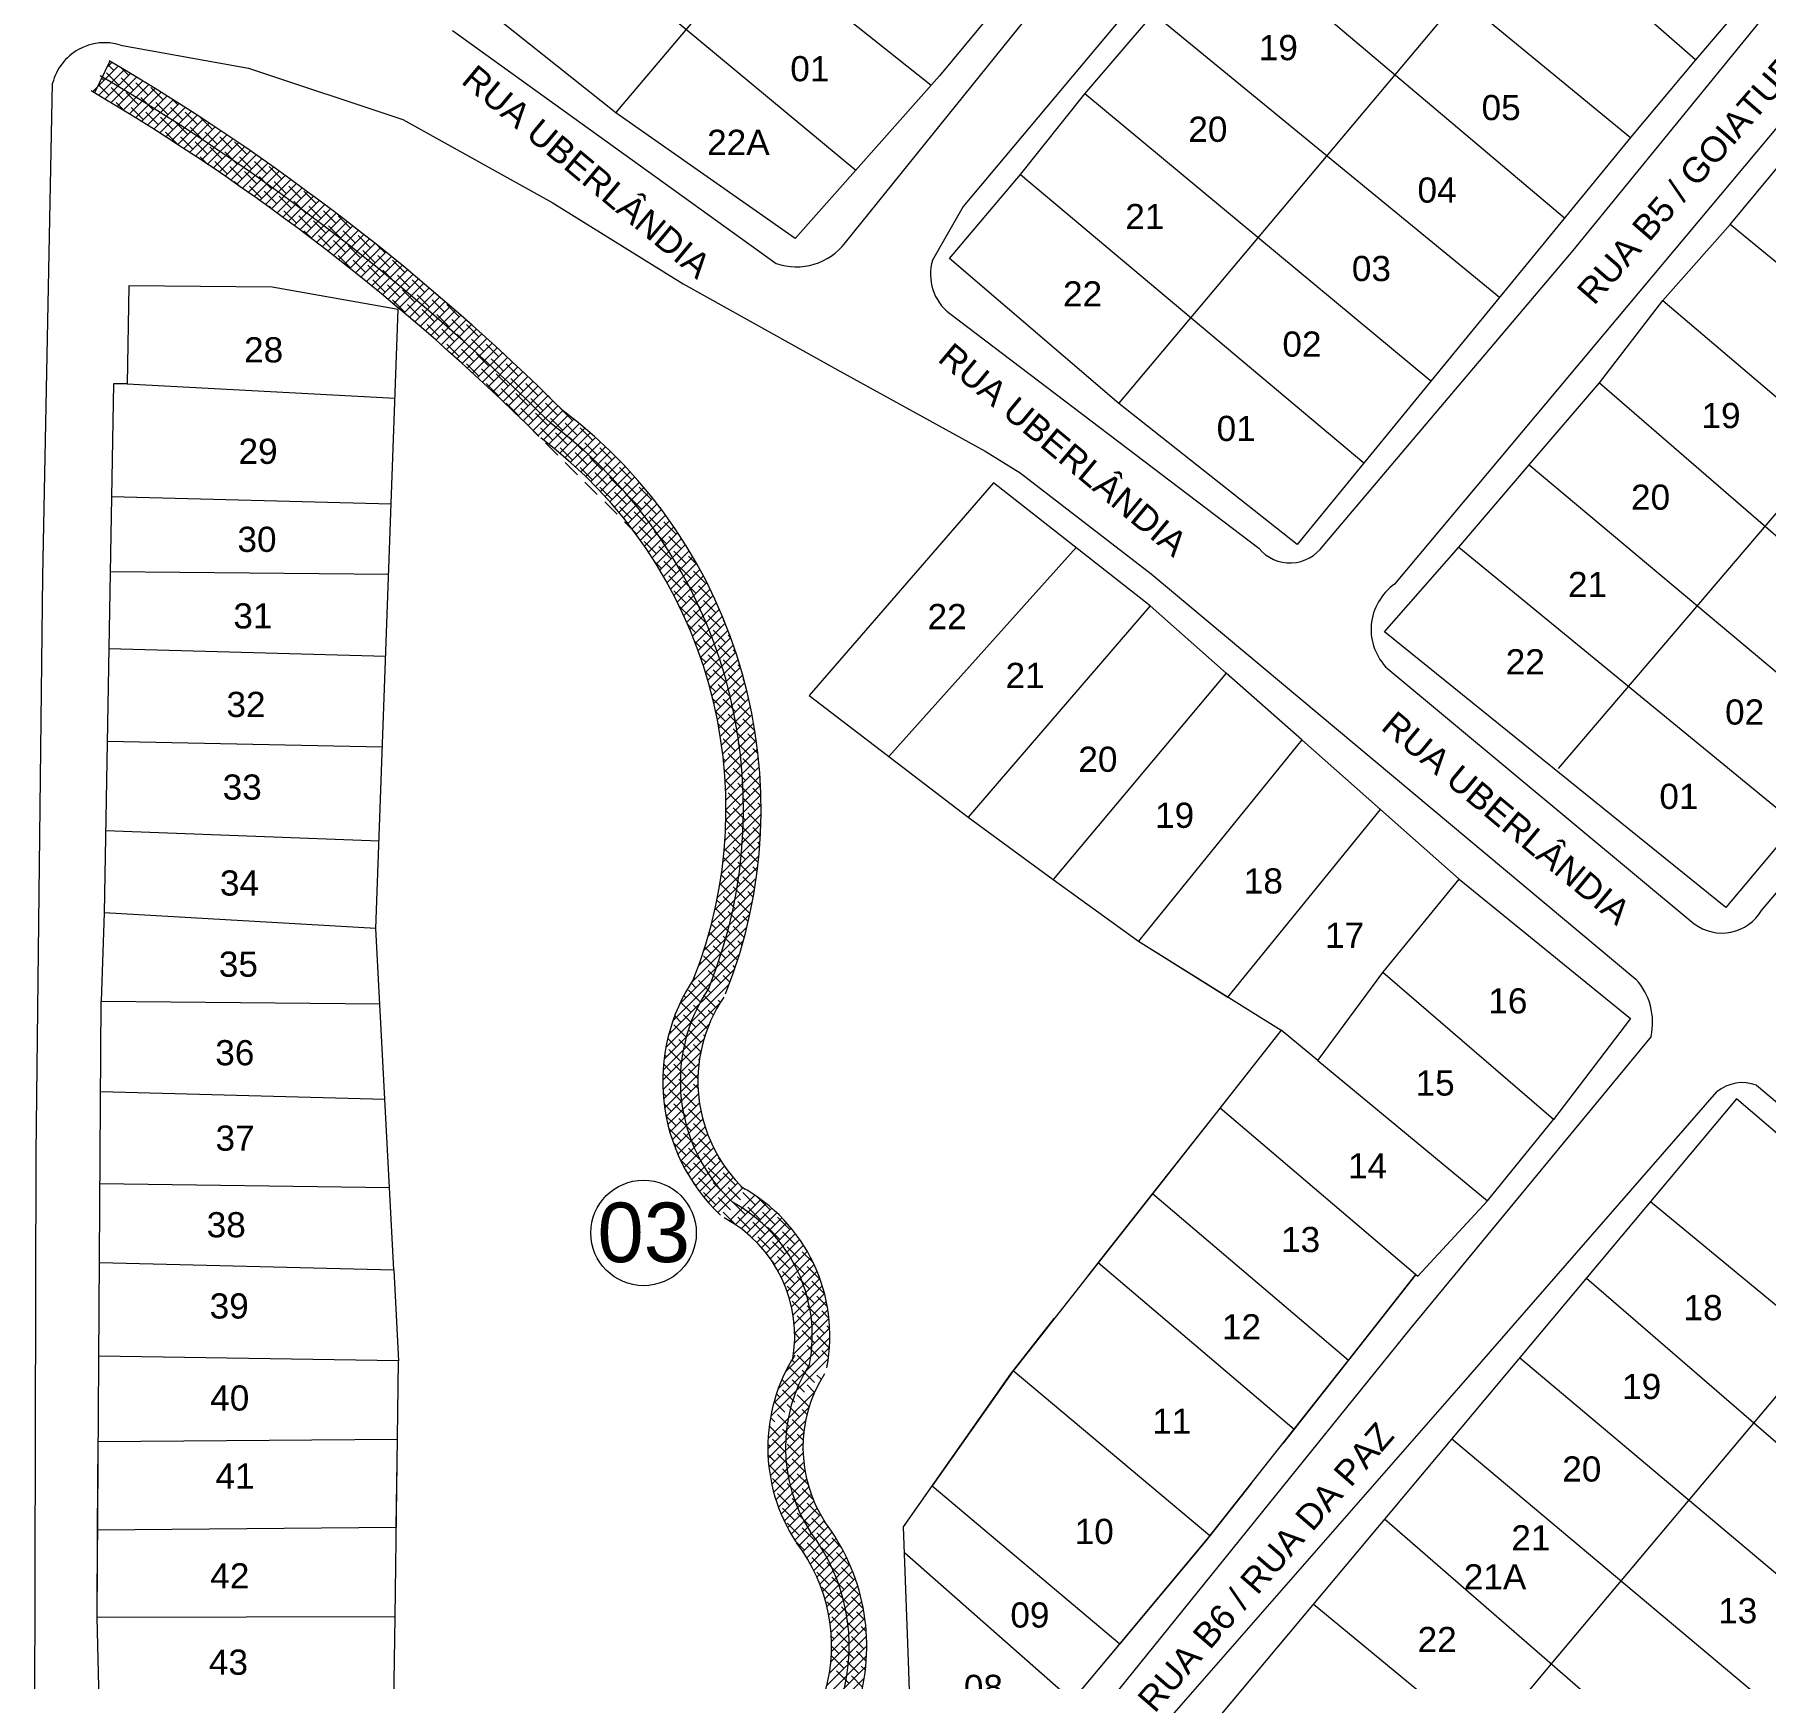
# Model space of a CAD drawing. Header units: metres. Extents: x 3808 to 8215, y 2374 to 6187.
# Drawn here: x 5425.9 to 5622.7, y 5048 to 5235 of the extents above; entities that cross this region are included whole.
import ezdxf

# ---------------------------------------------------------------- set-up
doc = ezdxf.new("R2010")
doc.units = ezdxf.units.M
doc.linetypes.add('CENTER', pattern=[2, 1.25, -0.25, 0.25, -0.25])
for name, color, linetype in [('0 - Cotas', 7, 'Continuous'), ('0 - Divisão rela', 7, 'CENTER'), ('0 - Meio Fio', 32, 'Continuous'), ('Fluxo', 170, 'Continuous'), ('vista', 7, 'Continuous')]:
    doc.layers.add(name, color=color, linetype=linetype)
doc.styles.add('pedro', font='arial.ttf', dxfattribs={"height": 3})

msp = doc.modelspace()

# ---------------------------------------------------------------- linework, layer by layer
at = {"layer": '0 - Cotas', "lineweight": 5}
for p, q in [((5560.704, 5112.929), (5553.038, 5103.182)), ((5553.038, 5103.182), (5545.619, 5093.75)), ((5553.038, 5103.182), (5546.856, 5095.322)), ((5553.038, 5103.182), (5575.311, 5084.196)), ((5546.856, 5095.322), (5569.119, 5076.344)), ((5582.989, 5093.933), (5575.311, 5084.196)), ((5582.989, 5093.933), (5576.797, 5086.081)), ((5536.894, 5082.657), (5541.84, 5088.945)), ((5541.84, 5088.945), (5537.154, 5082.987)), ((5576.797, 5086.081), (5572.463, 5080.584)), ((5575.311, 5084.196), (5567.885, 5074.77)), ((5575.311, 5084.196), (5569.119, 5076.344)), ((5537.154, 5082.987), (5527.952, 5069.898)), ((5559.548, 5064.206), (5537.154, 5082.987)), ((5527.952, 5069.898), (5549.292, 5051.925)), ((5559.287, 5063.876), (5564.241, 5070.158)), ((5564.241, 5070.158), (5559.548, 5064.206)), ((5559.548, 5064.206), (5549.292, 5051.925))]:
    msp.add_line(p, q, dxfattribs=at)
at = {"layer": '0 - Divisão rela', "linetype": 'Continuous', "lineweight": 5}
for p, q in [((5491.972, 5226.125), (5584.565, 5335.825)), ((5549.193, 5193.074), (5634.473, 5294.551)), ((5614.804, 5232.147), (5576.85, 5265.409)), ((5488.074, 5261.01), (5527.846, 5229.272)), ((5568.153, 5255.689), (5607.402, 5223.343)), ((5481.602, 5250.907), (5519.28, 5219.613)), ((5561.239, 5246.837), (5599.893, 5214.173)), ((5542.165, 5246.513), (5528.796, 5230.343)), ((5622.641, 5241.366), (5614.804, 5232.147)), ((5491.972, 5226.125), (5473.442, 5240.888)), ((5545.316, 5228.289), (5553.133, 5237.395)), ((5592.48, 5205.123), (5553.133, 5237.395)), ((5614.804, 5232.147), (5607.402, 5223.343)), ((5528.796, 5230.343), (5512.378, 5211.83)), ((5538.006, 5219.11), (5545.316, 5228.289)), ((5584.681, 5195.599), (5545.316, 5228.289)), ((5512.378, 5211.83), (5491.972, 5226.125)), ((5607.402, 5223.343), (5584.681, 5195.599)), ((5618.748, 5213.418), (5626.318, 5222.579)), ((5529.913, 5209.577), (5538.006, 5219.11)), ((5538.006, 5219.11), (5577.077, 5186.315)), ((5611.06, 5204.782), (5618.748, 5213.418)), ((5657.007, 5181.941), (5618.748, 5213.418)), ((5549.193, 5193.074), (5529.913, 5209.577)), ((5436.567, 5206.445), (5436.401, 5195.293)), ((5452.894, 5206.279), (5436.567, 5206.445)), ((5467.23, 5203.764), (5452.894, 5206.279)), ((5464.683, 5133.319), (5467.23, 5203.764)), ((5603.848, 5195.419), (5611.06, 5204.782)), ((5611.06, 5204.782), (5649.065, 5172.471)), ((5434.829, 5195.28), (5433.785, 5135.089)), ((5436.401, 5195.293), (5434.829, 5195.28)), ((5436.401, 5195.293), (5466.865, 5193.674)), ((5584.681, 5195.599), (5569.474, 5177.031)), ((5595.854, 5186.078), (5603.848, 5195.419)), ((5603.848, 5195.419), (5641.193, 5163.086)), ((5569.474, 5177.031), (5549.193, 5193.074)), ((5630.486, 5188.263), (5615.121, 5170.241)), ((5587.852, 5176.728), (5595.854, 5186.078)), ((5595.854, 5186.078), (5633.795, 5154.266)), ((5534.93, 5184.043), (5513.979, 5159.817)), ((5552.762, 5170.048), (5534.93, 5184.043)), ((5434.607, 5182.473), (5466.43, 5181.646)), ((5657.007, 5181.941), (5618.222, 5135.7)), ((5544.328, 5176.667), (5523.018, 5152.91)), ((5579.402, 5167.097), (5587.852, 5176.728)), ((5587.852, 5176.728), (5626.223, 5145.239)), ((5434.459, 5173.954), (5466.141, 5173.643)), ((5552.762, 5170.048), (5532.058, 5146.003)), ((5561.41, 5162.393), (5552.762, 5170.048)), ((5615.121, 5170.241), (5599.174, 5151.536)), ((5618.222, 5135.7), (5579.402, 5167.097)), ((5434.307, 5165.185), (5465.804, 5164.32)), ((5561.41, 5162.393), (5541.736, 5138.884)), ((5570.002, 5154.787), (5561.41, 5162.393)), ((5513.979, 5159.817), (5532.058, 5146.003)), ((5434.124, 5154.638), (5465.43, 5153.974)), ((5570.002, 5154.787), (5551.417, 5131.869)), ((5587.904, 5138.939), (5570.002, 5154.787)), ((5561.602, 5125.523), (5578.953, 5146.863)), ((5433.948, 5144.467), (5465.043, 5143.284)), ((5532.058, 5146.003), (5541.736, 5138.884)), ((5541.736, 5138.884), (5551.417, 5131.869)), ((5579.231, 5128.327), (5587.904, 5138.939)), ((5587.904, 5138.939), (5607.394, 5123.069)), ((5433.785, 5135.089), (5433.435, 5125.063)), ((5464.683, 5133.319), (5433.785, 5135.089)), ((5466.72, 5094.489), (5464.683, 5133.319)), ((5551.417, 5131.869), (5567.647, 5121.756)), ((5551.417, 5131.869), (5561.602, 5125.523)), ((5571.825, 5118.299), (5579.231, 5128.327)), ((5598.623, 5111.581), (5579.231, 5128.327)), ((5432.959, 5054.907), (5433.435, 5125.063)), ((5433.435, 5125.063), (5465.132, 5124.761)), ((5607.394, 5123.069), (5598.623, 5111.581)), ((5567.647, 5121.756), (5560.704, 5112.929)), ((5571.825, 5118.299), (5567.647, 5121.756)), ((5571.825, 5118.299), (5591.12, 5102.331)), ((5433.366, 5114.788), (5465.701, 5113.904)), ((5619.442, 5113.928), (5534.512, 5012.53)), ((5560.704, 5112.929), (5536.894, 5082.657)), ((5560.704, 5112.929), (5583.206, 5093.748)), ((5657.304, 5081.548), (5619.442, 5113.928)), ((5591.12, 5102.331), (5598.623, 5111.581)), ((5433.295, 5104.313), (5466.229, 5103.846)), ((5583.206, 5093.748), (5591.12, 5102.331)), ((5609.66, 5102.249), (5648.058, 5070.561)), ((5433.233, 5095.307), (5466.72, 5094.489)), ((5466.72, 5094.489), (5467.263, 5084.141)), ((5575.653, 5084.629), (5582.989, 5093.933)), ((5602.374, 5093.55), (5640.004, 5060.991)), ((5598.354, 5049.624), (5629.288, 5086.429)), ((5467.263, 5084.141), (5433.161, 5084.64)), ((5466.865, 5055.007), (5467.263, 5084.141)), ((5559.287, 5063.876), (5575.653, 5084.629)), ((5632.814, 5052.448), (5594.769, 5084.471)), ((5524.682, 5065.247), (5536.894, 5082.657)), ((5536.894, 5082.657), (5530.003, 5072.833)), ((5433.027, 5064.907), (5433.095, 5074.906)), ((5467.141, 5075.187), (5433.095, 5074.906)), ((5467.004, 5065.188), (5467.141, 5075.187)), ((5625.126, 5043.296), (5587.032, 5075.234)), ((5616.944, 5033.499), (5579.405, 5066.127)), ((5432.959, 5054.907), (5433.027, 5064.907)), ((5433.027, 5064.907), (5467.004, 5065.188)), ((5525.274, 5049.97), (5524.682, 5065.247)), ((5537.795, 5038.164), (5559.287, 5063.876)), ((5559.287, 5063.876), (5551.591, 5054.669)), ((5543.895, 5045.462), (5524.797, 5062.266)), ((5609.707, 5024.833), (5571.283, 5056.431)), ((5466.865, 5055.007), (5432.959, 5054.907)), ((5433.197, 5045.45), (5432.959, 5054.907)), ((5466.731, 5045.165), (5466.865, 5055.007)), ((5551.591, 5054.669), (5543.895, 5045.462)), ((5525.418, 5045.438), (5525.274, 5049.97)), ((5590.858, 5040.619), (5598.354, 5049.624))]:
    msp.add_line(p, q, dxfattribs=at)
at = {"layer": '0 - Meio Fio', "linetype": 'Continuous', "lineweight": 5}
for p, q in [((5611.74, 5311.15), (5531.473, 5215.481)), ((5661.55, 5269.322), (5580.563, 5172.506)), ((5518.08, 5211.372), (5559.956, 5263.261)), ((5600.853, 5210.468), (5624.078, 5238.92)), ((5473.381, 5235.519), (5510.206, 5209.005)), ((5435.642, 5233.848), (5450.177, 5231.207)), ((5450.177, 5231.207), (5467.734, 5225.36)), ((5426.774, 5173.411), (5427.902, 5229.51)), ((5467.734, 5225.36), (5484.724, 5215.93)), ((5484.724, 5215.93), (5499.637, 5206.688)), ((5531.473, 5215.481), (5528.004, 5209.364)), ((5572.439, 5176.883), (5600.853, 5210.468)), ((5499.637, 5206.688), (5517.194, 5196.88)), ((5529.947, 5203.288), (5565.113, 5176.583)), ((5517.194, 5196.88), (5533.995, 5187.639)), ((5622.298, 5135.388), (5673.029, 5195.326)), ((5533.995, 5187.639), (5537.959, 5185.187)), ((5537.959, 5185.187), (5552.873, 5173.682)), ((5426.021, 5107.69), (5426.774, 5173.411)), ((5552.873, 5173.682), (5608.006, 5127.571)), ((5579.772, 5162.857), (5614.65, 5133.852)), ((5609.732, 5121.037), (5582.399, 5087.889)), ((5621.732, 5115.479), (5659.002, 5084.072)), ((5587.85, 5081.063), (5617.215, 5114.726)), ((5425.858, 5024.194), (5426.021, 5107.69)), ((5582.399, 5087.889), (5537.039, 5031.734)), ((5537.767, 5023.809), (5587.85, 5081.063))]:
    msp.add_line(p, q, dxfattribs=at)
for centre, radius, start, end in [((5433.846, 5227.978), 6.138, 72.98955, 165.55129), ((5512.518, 5215.593), 6.982, 250.65695, 322.80504), ((5533.419, 5207.748), 5.651, 163.37849, 232.10281), ((5568.66, 5179.557), 4.63, 219.97762, 324.71711), ((5584.194, 5167.352), 6.305, 125.16134, 225.46809), ((5617.79, 5138.023), 5.222, 233.02783, 329.68715), ((5602.545, 5122.634), 7.363, 347.47379, 42.11792), ((5620.107, 5111.295), 4.488, 68.77512, 130.13465)]:
    msp.add_arc(centre, radius, start, end, dxfattribs=at)
at = {"layer": 'Fluxo', "linetype": 'Continuous', "lineweight": 5}
for p, q in [((5432.434, 5228.539), (5435.354, 5231.459)), ((5434.104, 5231.332), (5434.649, 5231.877)), ((5434.862, 5230.967), (5434.232, 5231.596)), ((5436.546, 5230.405), (5435.695, 5231.256)), ((5434.301, 5228.16), (5433.135, 5229.326)), ((5433.14, 5228.122), (5436.057, 5231.04)), ((5433.739, 5229.844), (5433.501, 5230.083)), ((5433.843, 5227.703), (5436.759, 5230.618)), ((5435.423, 5229.283), (5434.02, 5230.686)), ((5434.545, 5227.282), (5437.458, 5230.195)), ((5435.245, 5226.859), (5438.156, 5229.77)), ((5437.107, 5228.722), (5435.704, 5230.125)), ((5435.943, 5226.435), (5438.851, 5229.343)), ((5438.791, 5228.16), (5437.388, 5229.563)), ((5435.984, 5227.599), (5434.581, 5229.002)), ((5436.158, 5226.303), (5435.143, 5227.318)), ((5437.668, 5227.038), (5436.265, 5228.441)), ((5436.639, 5226.008), (5439.545, 5228.915)), ((5437.333, 5225.58), (5440.237, 5228.484)), ((5439.352, 5226.477), (5437.949, 5227.88)), ((5438.025, 5225.149), (5440.927, 5228.052)), ((5438.715, 5224.717), (5441.615, 5227.617)), ((5440.475, 5227.599), (5439.071, 5229.002)), ((5439.404, 5224.283), (5442.302, 5227.181)), ((5441.036, 5225.915), (5439.633, 5227.318)), ((5442.158, 5227.038), (5441.516, 5227.68)), ((5438.229, 5225.354), (5436.826, 5226.757)), ((5439.913, 5224.793), (5438.51, 5226.196)), ((5440.09, 5223.847), (5442.986, 5226.743)), ((5441.597, 5224.231), (5440.194, 5225.635)), ((5440.775, 5223.41), (5443.669, 5226.304)), ((5442.72, 5225.354), (5441.316, 5226.757)), ((5441.458, 5222.97), (5444.35, 5225.862)), ((5442.139, 5222.528), (5445.029, 5225.419)), ((5444.403, 5224.793), (5443, 5226.196)), ((5446.087, 5224.231), (5444.684, 5225.635)), ((5439.123, 5224.461), (5439.071, 5224.512)), ((5442.158, 5222.548), (5440.755, 5223.951)), ((5443.281, 5223.67), (5441.878, 5225.073)), ((5443.842, 5221.986), (5442.439, 5223.39)), ((5442.818, 5222.085), (5445.707, 5224.973)), ((5443.496, 5221.64), (5446.382, 5224.526)), ((5444.965, 5223.109), (5443.562, 5224.512)), ((5444.171, 5221.193), (5447.056, 5224.077)), ((5444.845, 5220.744), (5447.728, 5223.627)), ((5446.648, 5222.548), (5445.245, 5223.951)), ((5448.332, 5221.986), (5446.929, 5223.39)), ((5445.526, 5221.425), (5444.123, 5222.828)), ((5445.517, 5220.293), (5448.398, 5223.174)), ((5447.21, 5220.864), (5445.807, 5222.267)), ((5446.187, 5219.841), (5449.066, 5222.72)), ((5446.855, 5219.386), (5449.732, 5222.264)), ((5448.894, 5220.303), (5447.49, 5221.706)), ((5447.521, 5218.93), (5450.397, 5221.806)), ((5448.185, 5218.472), (5451.06, 5221.346)), ((5450.016, 5221.425), (5448.613, 5222.828)), ((5445.574, 5220.254), (5444.684, 5221.145)), ((5447.771, 5219.18), (5446.368, 5220.583)), ((5449.455, 5218.619), (5448.052, 5220.022)), ((5448.848, 5218.012), (5451.721, 5220.885)), ((5450.577, 5219.741), (5449.174, 5221.145)), ((5449.509, 5217.55), (5452.38, 5220.422)), ((5451.139, 5218.058), (5449.735, 5219.461)), ((5450.168, 5217.087), (5453.038, 5219.957)), ((5450.825, 5216.622), (5453.693, 5219.49)), ((5452.261, 5219.18), (5450.858, 5220.583)), ((5451.7, 5220.864), (5451.581, 5220.983)), ((5453.945, 5218.619), (5452.542, 5220.022)), ((5449.148, 5217.803), (5448.613, 5218.338)), ((5451.7, 5216.374), (5450.297, 5217.777)), ((5452.822, 5217.496), (5451.419, 5218.899)), ((5451.481, 5216.155), (5454.347, 5219.021)), ((5452.134, 5215.686), (5454.999, 5218.551)), ((5452.786, 5215.215), (5455.65, 5218.079)), ((5454.506, 5216.935), (5453.103, 5218.338)), ((5453.436, 5214.742), (5456.298, 5217.605)), ((5456.19, 5216.374), (5454.787, 5217.777)), ((5455.629, 5218.058), (5455.495, 5218.192)), ((5453.384, 5215.812), (5451.98, 5217.216)), ((5453.05, 5215.023), (5452.542, 5215.532)), ((5455.067, 5215.251), (5453.664, 5216.654)), ((5454.084, 5214.268), (5456.945, 5217.129)), ((5454.731, 5213.792), (5457.59, 5216.652)), ((5456.751, 5214.69), (5455.348, 5216.093)), ((5455.375, 5213.314), (5458.234, 5216.172)), ((5456.018, 5212.834), (5458.875, 5215.691)), ((5457.874, 5215.812), (5456.471, 5217.216)), ((5458.435, 5214.129), (5457.032, 5215.532)), ((5455.629, 5213.567), (5454.226, 5214.971)), ((5457.313, 5213.006), (5455.909, 5214.409)), ((5456.659, 5212.353), (5459.515, 5215.209)), ((5457.299, 5211.87), (5460.153, 5214.724)), ((5458.996, 5212.445), (5457.593, 5213.848)), ((5457.936, 5211.385), (5460.789, 5214.238)), ((5458.572, 5210.898), (5461.424, 5213.75)), ((5460.119, 5213.567), (5458.716, 5214.971)), ((5461.803, 5213.006), (5460.399, 5214.409)), ((5457.415, 5211.782), (5456.471, 5212.726)), ((5459.558, 5210.761), (5458.154, 5212.164)), ((5459.206, 5210.409), (5462.057, 5213.26)), ((5460.68, 5211.884), (5459.277, 5213.287)), ((5459.838, 5209.919), (5462.688, 5212.769)), ((5461.241, 5210.2), (5459.838, 5211.603)), ((5460.468, 5209.427), (5463.317, 5212.275)), ((5462.364, 5211.322), (5460.961, 5212.726)), ((5461.097, 5208.933), (5463.945, 5211.78)), ((5464.048, 5210.761), (5462.645, 5212.164)), ((5461.803, 5208.516), (5460.399, 5209.919)), ((5462.925, 5209.639), (5461.522, 5211.042)), ((5461.724, 5208.437), (5464.57, 5211.284)), ((5462.349, 5207.939), (5465.194, 5210.785)), ((5462.972, 5207.44), (5465.817, 5210.285)), ((5464.609, 5209.077), (5463.206, 5210.48)), ((5463.593, 5206.939), (5466.437, 5209.783)), ((5466.293, 5208.516), (5464.89, 5209.919)), ((5465.732, 5210.2), (5464.952, 5210.979)), ((5463.486, 5207.955), (5462.083, 5209.358)), ((5465.17, 5207.393), (5463.767, 5208.797)), ((5464.213, 5206.436), (5467.056, 5209.279)), ((5464.831, 5205.932), (5467.673, 5208.774)), ((5465.447, 5205.426), (5468.289, 5208.267)), ((5466.854, 5206.832), (5465.451, 5208.235)), ((5466.062, 5204.917), (5468.902, 5207.758)), ((5467.977, 5207.955), (5466.573, 5209.358)), ((5468.538, 5206.271), (5467.135, 5207.674)), ((5465.732, 5205.71), (5464.328, 5207.113)), ((5467.415, 5205.148), (5466.012, 5206.552)), ((5466.675, 5204.408), (5469.514, 5207.247)), ((5467.286, 5203.896), (5470.124, 5206.735)), ((5469.099, 5204.587), (5467.696, 5205.99)), ((5467.895, 5203.383), (5470.733, 5206.221)), ((5468.502, 5202.868), (5471.34, 5205.705)), ((5470.222, 5205.71), (5468.818, 5207.113)), ((5471.905, 5205.148), (5471.401, 5205.653)), ((5467.977, 5203.465), (5466.573, 5204.868)), ((5469.66, 5202.903), (5468.257, 5204.307)), ((5469.108, 5202.351), (5471.945, 5205.188)), ((5470.783, 5204.026), (5469.38, 5205.429)), ((5469.712, 5201.832), (5472.548, 5204.668)), ((5471.344, 5202.342), (5469.941, 5203.745)), ((5470.314, 5201.312), (5473.15, 5204.147)), ((5470.915, 5200.79), (5473.749, 5203.625)), ((5472.467, 5203.465), (5471.064, 5204.868)), ((5474.151, 5202.903), (5472.747, 5204.307)), ((5468.986, 5202.455), (5468.818, 5202.623)), ((5471.905, 5200.658), (5470.502, 5202.061)), ((5471.513, 5200.266), (5474.348, 5203.1)), ((5473.028, 5201.781), (5471.625, 5203.184)), ((5472.11, 5199.741), (5474.944, 5202.574)), ((5472.705, 5199.213), (5475.539, 5202.046)), ((5474.712, 5201.22), (5473.309, 5202.623)), ((5476.396, 5200.658), (5474.992, 5202.061)), ((5473.589, 5200.097), (5472.186, 5201.5)), ((5474.151, 5198.413), (5472.747, 5199.816)), ((5473.299, 5198.684), (5476.132, 5201.517)), ((5475.273, 5199.536), (5473.87, 5200.939)), ((5473.891, 5198.153), (5476.723, 5200.986)), ((5474.481, 5197.621), (5477.313, 5200.453)), ((5475.069, 5197.087), (5477.9, 5199.918)), ((5476.957, 5198.974), (5475.554, 5200.378)), ((5478.641, 5198.413), (5477.237, 5199.816)), ((5475.834, 5197.852), (5474.431, 5199.255)), ((5475.655, 5196.551), (5478.486, 5199.382)), ((5477.518, 5197.291), (5476.115, 5198.694)), ((5476.24, 5196.013), (5479.071, 5198.844)), ((5476.823, 5195.473), (5479.654, 5198.304)), ((5477.405, 5194.932), (5480.235, 5197.762)), ((5479.202, 5196.729), (5477.799, 5198.133)), ((5476.396, 5196.168), (5474.992, 5197.571)), ((5478.079, 5195.607), (5476.676, 5197.01)), ((5477.984, 5194.389), (5480.814, 5197.219)), ((5479.763, 5195.046), (5478.36, 5196.449)), ((5478.562, 5193.844), (5481.391, 5196.674)), ((5479.138, 5193.298), (5481.967, 5196.127)), ((5480.886, 5196.168), (5479.483, 5197.571)), ((5481.447, 5194.484), (5480.044, 5195.888)), ((5478.641, 5193.923), (5477.237, 5195.326)), ((5480.324, 5193.362), (5478.921, 5194.765)), ((5479.712, 5192.75), (5482.541, 5195.579)), ((5480.285, 5192.2), (5483.114, 5195.029)), ((5482.008, 5192.801), (5480.605, 5194.204)), ((5480.856, 5191.648), (5483.685, 5194.477)), ((5481.425, 5191.095), (5484.254, 5193.924)), ((5483.131, 5193.923), (5481.728, 5195.326)), ((5484.815, 5193.362), (5484.219, 5193.957)), ((5480.886, 5191.678), (5479.483, 5193.081)), ((5482.569, 5191.117), (5481.166, 5192.52)), ((5481.992, 5190.54), (5484.821, 5193.368)), ((5483.692, 5192.239), (5482.289, 5193.642)), ((5482.558, 5189.983), (5485.387, 5192.811)), ((5484.253, 5190.556), (5482.85, 5191.959)), ((5483.122, 5189.424), (5485.951, 5192.253)), ((5483.733, 5188.913), (5486.585, 5191.765)), ((5485.376, 5191.678), (5483.973, 5193.081)), ((5487.06, 5191.117), (5485.656, 5192.52)), ((5483.131, 5189.433), (5481.728, 5190.836)), ((5484.815, 5188.872), (5483.411, 5190.275)), ((5484.365, 5188.423), (5487.212, 5191.27)), ((5485.937, 5189.994), (5484.534, 5191.397)), ((5484.989, 5187.924), (5487.832, 5190.766)), ((5486.498, 5188.31), (5485.095, 5189.714)), ((5485.604, 5187.416), (5488.443, 5190.255)), ((5486.211, 5186.9), (5489.046, 5189.736)), ((5487.621, 5189.433), (5486.218, 5190.836)), ((5489.305, 5188.872), (5487.902, 5190.275)), ((5485.376, 5187.188), (5483.973, 5188.591)), ((5487.06, 5186.627), (5485.656, 5188.03)), ((5488.182, 5187.749), (5486.779, 5189.152)), ((5486.809, 5186.376), (5489.642, 5189.209)), ((5487.398, 5185.843), (5490.229, 5188.674)), ((5487.979, 5185.301), (5490.809, 5188.131)), ((5489.866, 5187.188), (5488.463, 5188.591)), ((5491.55, 5186.627), (5490.147, 5188.03)), ((5487.621, 5184.943), (5486.218, 5186.346)), ((5488.743, 5186.065), (5487.34, 5187.469)), ((5489.305, 5184.382), (5487.902, 5185.785)), ((5488.552, 5184.751), (5491.381, 5187.58)), ((5490.427, 5185.504), (5489.024, 5186.907)), ((5489.116, 5184.193), (5491.945, 5187.021)), ((5489.672, 5183.626), (5492.501, 5186.455)), ((5490.219, 5183.051), (5493.049, 5185.881)), ((5492.111, 5184.943), (5490.708, 5186.346)), ((5493.795, 5184.382), (5492.392, 5185.785)), ((5489.866, 5182.698), (5488.463, 5184.101)), ((5490.988, 5183.82), (5489.585, 5185.223)), ((5490.758, 5182.467), (5493.589, 5185.299)), ((5492.672, 5183.259), (5491.269, 5184.662)), ((5491.288, 5181.875), (5494.122, 5184.709)), ((5491.81, 5181.275), (5494.647, 5184.111)), ((5494.356, 5182.698), (5492.953, 5184.101)), ((5491.55, 5182.137), (5490.147, 5183.54)), ((5492.111, 5180.453), (5490.708, 5181.856)), ((5493.234, 5181.575), (5491.83, 5182.978)), ((5492.324, 5180.665), (5495.163, 5183.505)), ((5492.829, 5180.048), (5495.672, 5182.892)), ((5493.325, 5179.421), (5496.173, 5182.27)), ((5494.917, 5181.014), (5493.514, 5182.417)), ((5496.04, 5182.137), (5494.637, 5183.54)), ((5496.601, 5180.453), (5495.198, 5181.856)), ((5493.795, 5179.891), (5492.392, 5181.295)), ((5493.812, 5178.787), (5496.666, 5181.64)), ((5495.479, 5179.33), (5494.075, 5180.733)), ((5494.291, 5178.143), (5497.151, 5181.003)), ((5494.762, 5177.491), (5497.628, 5180.357)), ((5497.162, 5178.769), (5495.759, 5180.172)), ((5497.082, 5181.094), (5496.882, 5181.295)), ((5494.356, 5178.208), (5492.953, 5179.611)), ((5496.04, 5177.646), (5494.637, 5179.05)), ((5495.223, 5176.83), (5498.096, 5179.703)), ((5495.676, 5176.16), (5498.557, 5179.041)), ((5496.119, 5175.481), (5499.009, 5178.37)), ((5497.724, 5177.085), (5496.321, 5178.488)), ((5498.846, 5178.208), (5497.443, 5179.611)), ((5499.407, 5176.524), (5498.004, 5177.927)), ((5496.601, 5175.963), (5495.198, 5177.366)), ((5496.554, 5174.793), (5499.453, 5177.692)), ((5498.285, 5175.401), (5496.882, 5176.804)), ((5496.979, 5174.095), (5499.888, 5177.005)), ((5497.395, 5173.389), (5500.315, 5176.309)), ((5499.969, 5174.84), (5498.566, 5176.243)), ((5497.162, 5174.279), (5496.396, 5175.045)), ((5498.846, 5173.718), (5497.443, 5175.121)), ((5497.802, 5172.673), (5500.734, 5175.605)), ((5498.199, 5171.948), (5501.143, 5174.892)), ((5498.587, 5171.213), (5501.544, 5174.171)), ((5500.53, 5173.156), (5499.127, 5174.559)), ((5501.278, 5174.654), (5500.249, 5175.682)), ((5502.214, 5172.595), (5500.811, 5173.998)), ((5499.407, 5172.034), (5498.004, 5173.437)), ((5498.965, 5170.469), (5501.937, 5173.44)), ((5499.333, 5169.714), (5502.32, 5172.701)), ((5501.091, 5171.472), (5499.688, 5172.876)), ((5502.775, 5170.911), (5501.372, 5172.314)), ((5499.969, 5170.35), (5498.566, 5171.753)), ((5499.691, 5168.95), (5502.694, 5171.952)), ((5500.039, 5168.175), (5503.058, 5171.194)), ((5501.653, 5169.789), (5500.249, 5171.192)), ((5500.376, 5167.39), (5503.414, 5170.427)), ((5503.336, 5169.227), (5501.933, 5170.631)), ((5500.53, 5168.666), (5499.195, 5170.001)), ((5500.703, 5166.594), (5503.759, 5169.65)), ((5502.214, 5168.105), (5500.811, 5169.508)), ((5501.019, 5165.787), (5504.095, 5168.864)), ((5501.324, 5164.97), (5504.422, 5168.068)), ((5503.898, 5167.544), (5502.494, 5168.947)), ((5504.371, 5168.192), (5504.178, 5168.385)), ((5501.091, 5166.982), (5500.147, 5167.926)), ((5502.775, 5166.421), (5501.372, 5167.824)), ((5501.617, 5164.14), (5504.738, 5167.261)), ((5501.899, 5163.3), (5505.043, 5166.444)), ((5503.336, 5164.737), (5501.933, 5166.14)), ((5504.459, 5165.86), (5503.056, 5167.263)), ((5505.07, 5166.371), (5504.74, 5166.702)), ((5501.653, 5165.299), (5500.928, 5166.023)), ((5502.214, 5163.615), (5501.579, 5164.249)), ((5502.169, 5162.447), (5505.339, 5165.617)), ((5502.426, 5161.582), (5505.623, 5164.779)), ((5503.898, 5163.053), (5502.494, 5164.457)), ((5505.02, 5164.176), (5503.617, 5165.579)), ((5505.664, 5164.655), (5505.301, 5165.018)), ((5502.775, 5161.931), (5502.128, 5162.578)), ((5502.671, 5160.705), (5505.897, 5163.93)), ((5502.903, 5159.814), (5506.159, 5163.07)), ((5504.459, 5161.37), (5503.056, 5162.773)), ((5503.122, 5158.911), (5506.409, 5162.198)), ((5505.581, 5162.492), (5504.178, 5163.895)), ((5506.143, 5160.808), (5504.74, 5162.212)), ((5506.172, 5163.024), (5505.862, 5163.334)), ((5503.336, 5160.247), (5502.593, 5160.99)), ((5503.327, 5157.993), (5506.648, 5161.314)), ((5503.518, 5157.061), (5506.875, 5160.418)), ((5505.02, 5159.686), (5503.617, 5161.089)), ((5506.704, 5159.125), (5505.301, 5160.528)), ((5506.609, 5161.465), (5506.423, 5161.65)), ((5503.898, 5158.563), (5502.988, 5159.473)), ((5503.694, 5156.115), (5507.089, 5159.51)), ((5503.855, 5155.153), (5507.29, 5158.588)), ((5505.581, 5158.002), (5504.178, 5159.405)), ((5507.265, 5157.441), (5505.862, 5158.844)), ((5504.459, 5156.88), (5503.322, 5158.016)), ((5505.02, 5155.196), (5503.617, 5156.599)), ((5503.999, 5154.175), (5507.478, 5157.653)), ((5504.127, 5153.18), (5507.652, 5156.705)), ((5506.143, 5156.318), (5504.74, 5157.721)), ((5507.805, 5155.778), (5506.423, 5157.16)), ((5505.581, 5153.512), (5504.178, 5154.915)), ((5504.238, 5152.168), (5507.811, 5155.742)), ((5504.33, 5151.138), (5507.956, 5154.764)), ((5506.704, 5154.634), (5505.301, 5156.038)), ((5507.265, 5152.951), (5505.862, 5154.354)), ((5507.997, 5154.464), (5506.985, 5155.476)), ((5504.459, 5152.389), (5504.186, 5152.662)), ((5504.403, 5150.089), (5508.085, 5153.771)), ((5504.456, 5149.019), (5508.198, 5152.761)), ((5506.143, 5151.828), (5504.74, 5153.231)), ((5507.826, 5151.267), (5506.423, 5152.67)), ((5508.153, 5153.186), (5507.546, 5153.793)), ((5505.02, 5150.706), (5504.307, 5151.419)), ((5504.488, 5147.929), (5508.295, 5151.735)), ((5504.497, 5146.815), (5508.373, 5150.691)), ((5506.704, 5150.144), (5505.301, 5151.548)), ((5508.388, 5149.583), (5506.985, 5150.986)), ((5508.277, 5151.939), (5508.107, 5152.109)), ((5505.581, 5149.022), (5504.396, 5150.207)), ((5504.442, 5144.515), (5508.475, 5148.547)), ((5504.482, 5145.678), (5508.434, 5149.629)), ((5506.143, 5147.338), (5504.74, 5148.741)), ((5507.265, 5148.461), (5505.862, 5149.864)), ((5508.479, 5148.369), (5507.546, 5149.302)), ((5504.374, 5143.324), (5508.495, 5147.445)), ((5505.02, 5146.215), (5504.497, 5146.739)), ((5506.704, 5145.654), (5505.301, 5147.057)), ((5507.826, 5146.777), (5506.423, 5148.18)), ((5508.388, 5145.093), (5506.985, 5146.496)), ((5508.497, 5147.229), (5508.107, 5147.619)), ((5504.145, 5140.851), (5508.47, 5145.175)), ((5504.276, 5142.104), (5508.494, 5146.322)), ((5505.581, 5144.532), (5504.481, 5145.632)), ((5507.265, 5143.97), (5505.862, 5145.374)), ((5508.418, 5143.94), (5507.546, 5144.812)), ((5503.776, 5138.236), (5508.347, 5142.807)), ((5503.98, 5139.563), (5508.422, 5144.004)), ((5504.459, 5143.409), (5504.384, 5143.484)), ((5506.143, 5142.848), (5504.74, 5144.251)), ((5506.704, 5141.164), (5505.301, 5142.567)), ((5507.826, 5142.287), (5506.423, 5143.69)), ((5508.353, 5142.883), (5508.107, 5143.129)), ((5503.528, 5136.866), (5508.244, 5141.582)), ((5505.581, 5140.042), (5504.208, 5141.415)), ((5505.02, 5141.725), (5504.306, 5142.44)), ((5507.265, 5139.48), (5505.862, 5140.883)), ((5508.167, 5140.823), (5506.985, 5142.006)), ((5502.882, 5133.974), (5507.946, 5139.038)), ((5503.232, 5135.447), (5508.111, 5140.327)), ((5504.459, 5138.919), (5503.959, 5139.418)), ((5506.143, 5138.358), (5504.74, 5139.761)), ((5507.767, 5137.856), (5506.423, 5139.2)), ((5508.05, 5139.818), (5507.546, 5140.322)), ((5502.468, 5132.438), (5507.744, 5137.714)), ((5505.02, 5137.235), (5503.81, 5138.445)), ((5505.581, 5135.551), (5504.178, 5136.955)), ((5506.704, 5136.674), (5505.301, 5138.077)), ((5507.603, 5136.897), (5506.985, 5137.516)), ((5501.404, 5129.129), (5507.216, 5134.941)), ((5501.98, 5130.828), (5507.502, 5136.35)), ((5504.459, 5134.429), (5503.27, 5135.618)), ((5503.898, 5136.113), (5503.465, 5136.545)), ((5506.143, 5133.868), (5504.74, 5135.271)), ((5507.234, 5135.022), (5505.862, 5136.393)), ((5507.029, 5134.104), (5506.423, 5134.71)), ((5500.555, 5127.157), (5506.881, 5133.484)), ((5503.898, 5131.623), (5502.602, 5132.918)), ((5503.336, 5133.306), (5502.838, 5133.804)), ((5505.02, 5132.745), (5503.617, 5134.148)), ((5506.581, 5132.307), (5505.301, 5133.587)), ((5499.221, 5124.701), (5506.49, 5131.97)), ((5502.775, 5130.5), (5502.093, 5131.183)), ((5504.459, 5129.939), (5503.056, 5131.342)), ((5505.581, 5131.061), (5504.178, 5132.464)), ((5505.819, 5129.701), (5504.74, 5130.781)), ((5506.339, 5131.426), (5505.862, 5131.903)), ((5497.979, 5121.213), (5505.503, 5128.738)), ((5498.466, 5122.823), (5506.035, 5130.392)), ((5501.653, 5129.378), (5501.534, 5129.496)), ((5503.336, 5128.816), (5501.933, 5130.219)), ((5505.02, 5128.255), (5503.617, 5129.658)), ((5505.543, 5128.855), (5505.301, 5129.097)), ((5497.658, 5119.77), (5504.882, 5126.994)), ((5501.091, 5126.571), (5500.536, 5127.127)), ((5502.775, 5126.01), (5501.372, 5127.413)), ((5503.898, 5127.132), (5502.494, 5128.536)), ((5504.957, 5127.196), (5504.178, 5127.974)), ((5497.456, 5118.446), (5503.781, 5124.771)), ((5500.53, 5123.765), (5499.34, 5124.955)), ((5499.969, 5125.449), (5499.714, 5125.703)), ((5501.653, 5124.887), (5500.249, 5126.291)), ((5503.336, 5124.326), (5501.933, 5125.729)), ((5503.87, 5124.915), (5503.617, 5125.168)), ((5499.407, 5122.642), (5498.668, 5123.381)), ((5501.091, 5122.081), (5499.688, 5123.484)), ((5502.214, 5123.204), (5500.811, 5124.607)), ((5502.388, 5121.907), (5501.372, 5122.923)), ((5503.067, 5123.473), (5502.494, 5124.045)), ((5497.345, 5117.213), (5502.615, 5122.483)), ((5498.846, 5119.836), (5497.877, 5120.805)), ((5498.285, 5121.52), (5498.11, 5121.695)), ((5499.969, 5120.959), (5498.566, 5122.362)), ((5501.653, 5120.397), (5500.249, 5121.8)), ((5502.099, 5121.073), (5501.933, 5121.239)), ((5497.308, 5116.052), (5501.998, 5120.743)), ((5497.331, 5114.953), (5501.632, 5119.254)), ((5497.724, 5118.713), (5497.518, 5118.919)), ((5499.407, 5118.152), (5498.004, 5119.555)), ((5500.53, 5119.275), (5499.127, 5120.678)), ((5501.091, 5117.591), (5499.688, 5118.994)), ((5501.639, 5119.288), (5500.811, 5120.117)), ((5498.285, 5117.03), (5497.399, 5117.915)), ((5497.407, 5113.907), (5501.422, 5117.922)), ((5499.969, 5116.468), (5498.566, 5117.872)), ((5501.31, 5116.25), (5500.249, 5117.31)), ((5501.475, 5118.33), (5501.372, 5118.433)), ((5498.846, 5115.346), (5497.443, 5116.749)), ((5497.53, 5112.907), (5501.324, 5116.701)), ((5497.694, 5111.948), (5501.312, 5115.566)), ((5499.407, 5113.662), (5498.004, 5115.065)), ((5500.53, 5114.785), (5499.127, 5116.188)), ((5501.328, 5115.109), (5500.811, 5115.626)), ((5497.724, 5114.223), (5497.351, 5114.596)), ((5498.285, 5112.54), (5497.469, 5113.356)), ((5497.895, 5111.027), (5501.37, 5114.502)), ((5498.13, 5110.139), (5501.486, 5113.496)), ((5499.969, 5111.978), (5498.566, 5113.381)), ((5501.091, 5113.101), (5499.688, 5114.504)), ((5501.435, 5113.88), (5501.372, 5113.943)), ((5498.846, 5110.856), (5497.679, 5112.023)), ((5498.397, 5109.284), (5501.654, 5112.541)), ((5498.694, 5108.458), (5501.867, 5111.632)), ((5500.53, 5110.294), (5499.127, 5111.698)), ((5501.653, 5111.417), (5500.249, 5112.82)), ((5502.214, 5109.733), (5500.811, 5111.136)), ((5499.407, 5109.172), (5498.011, 5110.568)), ((5499.018, 5107.66), (5502.121, 5110.763)), ((5499.369, 5106.889), (5502.412, 5109.932)), ((5501.091, 5108.611), (5499.688, 5110.014)), ((5499.746, 5106.143), (5502.738, 5109.135)), ((5502.775, 5108.049), (5501.372, 5109.453)), ((5499.969, 5107.488), (5498.566, 5108.891)), ((5500.53, 5105.804), (5499.3, 5107.034)), ((5500.147, 5105.421), (5503.097, 5108.371)), ((5501.653, 5106.927), (5500.249, 5108.33)), ((5500.571, 5104.723), (5503.486, 5107.638)), ((5503.336, 5106.366), (5501.933, 5107.769)), ((5503.93, 5106.894), (5503.617, 5107.208)), ((5502.214, 5105.243), (5500.811, 5106.646)), ((5501.018, 5104.047), (5503.905, 5106.934)), ((5501.488, 5103.394), (5504.352, 5106.259)), ((5501.979, 5102.763), (5504.827, 5105.611)), ((5503.898, 5104.682), (5502.494, 5106.085)), ((5505.581, 5104.121), (5504.178, 5105.524)), ((5501.091, 5104.121), (5500.719, 5104.493)), ((5502.775, 5103.559), (5501.372, 5104.962)), ((5503.336, 5101.875), (5501.933, 5103.279)), ((5502.492, 5102.154), (5505.329, 5104.99)), ((5503.027, 5101.566), (5505.857, 5104.396)), ((5504.459, 5102.998), (5503.056, 5104.401)), ((5503.583, 5100.999), (5506.411, 5103.828)), ((5506.143, 5102.437), (5504.74, 5103.84)), ((5507.826, 5101.875), (5506.423, 5103.279)), ((5505.02, 5101.314), (5503.617, 5102.717)), ((5504.896, 5100.067), (5507.793, 5102.964)), ((5506.704, 5100.753), (5505.301, 5102.156)), ((5505.582, 5099.631), (5508.452, 5102.501)), ((5506.237, 5099.163), (5509.087, 5102.013)), ((5506.862, 5098.666), (5509.699, 5101.503)), ((5508.388, 5100.192), (5506.985, 5101.595)), ((5509.51, 5101.314), (5508.107, 5102.717)), ((5505.58, 5099.632), (5504.178, 5101.034)), ((5507.265, 5099.069), (5505.862, 5100.472)), ((5507.457, 5098.139), (5510.287, 5100.968)), ((5508.949, 5098.508), (5507.546, 5099.911)), ((5508.024, 5097.582), (5510.852, 5100.411)), ((5508.561, 5096.997), (5511.394, 5099.831)), ((5510.072, 5099.63), (5508.668, 5101.034)), ((5509.068, 5096.382), (5511.913, 5099.227)), ((5510.633, 5097.947), (5509.23, 5099.35)), ((5511.755, 5099.069), (5510.352, 5100.472)), ((5509.51, 5096.824), (5508.107, 5098.227)), ((5509.546, 5095.738), (5512.409, 5098.6)), ((5511.194, 5096.263), (5509.791, 5097.666)), ((5509.994, 5095.063), (5512.881, 5097.949)), ((5510.41, 5094.356), (5513.328, 5097.274)), ((5512.317, 5097.385), (5510.913, 5098.789)), ((5512.893, 5097.931), (5512.597, 5098.227)), ((5510.072, 5095.14), (5509.706, 5095.506)), ((5511.755, 5094.579), (5510.352, 5095.982)), ((5510.793, 5093.617), (5513.751, 5096.574)), ((5511.141, 5092.843), (5514.148, 5095.849)), ((5512.878, 5095.702), (5511.475, 5097.105)), ((5513.439, 5094.018), (5512.036, 5095.421)), ((5514.44, 5095.262), (5513.158, 5096.543)), ((5512.317, 5092.895), (5510.913, 5094.298)), ((5511.453, 5092.032), (5514.518, 5095.097)), ((5511.725, 5091.181), (5514.861, 5094.317)), ((5511.953, 5090.287), (5515.174, 5093.507)), ((5514, 5092.334), (5512.597, 5093.737)), ((5515.123, 5093.456), (5513.72, 5094.86)), ((5512.878, 5091.211), (5511.475, 5092.615)), ((5512.133, 5089.344), (5515.456, 5092.667)), ((5512.257, 5088.346), (5515.704, 5091.793)), ((5514.562, 5090.65), (5513.158, 5092.053)), ((5515.684, 5091.773), (5514.281, 5093.176)), ((5516.027, 5090.307), (5514.842, 5091.492)), ((5513.439, 5089.528), (5512.036, 5090.931)), ((5512.299, 5086.143), (5516.089, 5089.933)), ((5512.317, 5087.283), (5515.916, 5090.882)), ((5515.123, 5088.966), (5513.72, 5090.37)), ((5516.212, 5089), (5515.404, 5089.808)), ((5511.237, 5082.836), (5516.298, 5087.896)), ((5512.183, 5084.904), (5516.218, 5088.939)), ((5512.317, 5088.405), (5512.245, 5088.477)), ((5514, 5087.844), (5512.597, 5089.247)), ((5514.562, 5086.16), (5513.158, 5087.563)), ((5515.684, 5087.283), (5514.281, 5088.686)), ((5516.303, 5087.787), (5515.965, 5088.124)), ((5509.912, 5079.265), (5516.275, 5085.629)), ((5510.419, 5080.895), (5516.32, 5086.796)), ((5512.878, 5086.721), (5512.317, 5087.282)), ((5515.123, 5084.476), (5513.72, 5085.879)), ((5516.245, 5085.599), (5514.842, 5087.002)), ((5509.588, 5077.818), (5516.148, 5084.379)), ((5512.878, 5082.231), (5511.588, 5083.521)), ((5512.317, 5083.915), (5511.992, 5084.24)), ((5514, 5083.354), (5512.597, 5084.757)), ((5516.171, 5084.551), (5515.404, 5085.318)), ((5516.023, 5083.576), (5515.965, 5083.634)), ((5511.755, 5081.109), (5510.858, 5082.006)), ((5513.439, 5080.547), (5512.036, 5081.951)), ((5514.562, 5081.67), (5513.158, 5083.073)), ((5515.33, 5082.024), (5514.842, 5082.512)), ((5509.288, 5075.274), (5514.603, 5080.589)), ((5511.194, 5078.302), (5509.98, 5079.516)), ((5510.633, 5079.986), (5510.241, 5080.378)), ((5512.317, 5079.425), (5510.913, 5080.828)), ((5513.967, 5078.897), (5512.597, 5080.267)), ((5514.578, 5080.531), (5513.72, 5081.389)), ((5509.262, 5074.125), (5513.937, 5078.801)), ((5510.072, 5077.18), (5509.564, 5077.687)), ((5511.755, 5076.619), (5510.352, 5078.022)), ((5512.878, 5077.741), (5511.475, 5079.144)), ((5513.722, 5078.02), (5513.158, 5078.583)), ((5509.299, 5073.04), (5513.561, 5077.302)), ((5509.39, 5072.009), (5513.356, 5075.974)), ((5510.633, 5075.496), (5509.416, 5076.713)), ((5512.317, 5074.935), (5510.913, 5076.338)), ((5513.373, 5076.123), (5512.036, 5077.46)), ((5513.284, 5075.09), (5512.597, 5075.777)), ((5509.51, 5074.373), (5509.265, 5074.619)), ((5509.529, 5071.025), (5513.27, 5074.765)), ((5509.71, 5070.083), (5513.273, 5073.646)), ((5511.194, 5073.812), (5509.791, 5075.215)), ((5512.878, 5073.251), (5511.475, 5074.654)), ((5513.264, 5073.988), (5513.158, 5074.093)), ((5510.072, 5072.69), (5509.277, 5073.485)), ((5510.633, 5071.006), (5509.361, 5072.277)), ((5509.929, 5069.18), (5513.349, 5072.6)), ((5510.183, 5068.311), (5513.486, 5071.614)), ((5511.755, 5072.128), (5510.352, 5073.532)), ((5512.317, 5070.445), (5510.913, 5071.848)), ((5513.439, 5071.567), (5512.036, 5072.97)), ((5511.194, 5069.322), (5509.791, 5070.725)), ((5510.47, 5067.475), (5513.676, 5070.681)), ((5510.787, 5066.67), (5513.912, 5069.795)), ((5512.878, 5068.761), (5511.475, 5070.164)), ((5513.84, 5070.044), (5512.597, 5071.286)), ((5511.755, 5067.638), (5510.352, 5069.041)), ((5511.133, 5065.893), (5514.19, 5068.95)), ((5511.506, 5065.143), (5514.506, 5068.144)), ((5513.439, 5067.077), (5512.036, 5068.48)), ((5514.427, 5068.334), (5513.158, 5069.603)), ((5515.123, 5066.516), (5513.72, 5067.919)), ((5512.317, 5065.954), (5510.913, 5067.358)), ((5511.905, 5064.42), (5514.859, 5067.374)), ((5512.329, 5063.722), (5515.245, 5066.638)), ((5514, 5065.393), (5512.597, 5066.796)), ((5512.795, 5063.066), (5515.663, 5065.933)), ((5515.684, 5064.832), (5514.281, 5066.235)), ((5512.878, 5064.271), (5511.475, 5065.674)), ((5514.562, 5063.709), (5513.158, 5065.113)), ((5513.257, 5062.405), (5516.131, 5065.279)), ((5513.695, 5061.72), (5516.591, 5064.616)), ((5514.107, 5061.01), (5517.03, 5063.933)), ((5516.245, 5063.148), (5514.842, 5064.551)), ((5517.652, 5062.864), (5516.526, 5063.99)), ((5513.439, 5062.587), (5512.372, 5063.654)), ((5515.123, 5062.026), (5513.72, 5063.429)), ((5515.684, 5060.342), (5514.281, 5061.745)), ((5514.493, 5060.273), (5517.448, 5063.229)), ((5514.853, 5059.51), (5517.846, 5062.503)), ((5515.183, 5058.719), (5518.221, 5061.756)), ((5516.807, 5061.464), (5515.404, 5062.867)), ((5518.491, 5060.903), (5517.087, 5062.306)), ((5516.245, 5058.658), (5514.842, 5060.061)), ((5515.484, 5057.897), (5518.573, 5060.986)), ((5515.753, 5057.043), (5518.902, 5060.192)), ((5517.368, 5059.781), (5515.965, 5061.184)), ((5519.052, 5059.219), (5517.649, 5060.622)), ((5516.807, 5056.974), (5515.404, 5058.377)), ((5515.988, 5056.156), (5519.206, 5059.374)), ((5516.186, 5055.231), (5519.484, 5058.529)), ((5517.929, 5058.097), (5516.526, 5059.5)), ((5518.491, 5056.413), (5517.087, 5057.816)), ((5519.613, 5057.535), (5518.21, 5058.939)), ((5517.368, 5055.29), (5515.965, 5056.694)), ((5516.342, 5054.264), (5519.734, 5057.657)), ((5516.453, 5053.253), (5519.955, 5056.755)), ((5519.052, 5054.729), (5517.649, 5056.132)), ((5520.131, 5055.895), (5518.771, 5057.255)), ((5516.509, 5051.064), (5520.299, 5054.853)), ((5516.511, 5052.189), (5520.144, 5055.821)), ((5517.929, 5053.607), (5516.526, 5055.01)), ((5519.613, 5053.045), (5518.21, 5054.448)), ((5520.336, 5054.567), (5519.332, 5055.571)), ((5520.459, 5053.322), (5519.894, 5053.887)), ((5516.272, 5048.582), (5520.491, 5052.8)), ((5516.436, 5049.868), (5520.416, 5053.848)), ((5516.807, 5052.484), (5516.484, 5052.806)), ((5518.491, 5051.923), (5517.087, 5053.326)), ((5520.174, 5051.362), (5518.771, 5052.765)), ((5520.513, 5052.145), (5520.455, 5052.203)), ((5515.351, 5045.416), (5520.493, 5050.557)), ((5515.993, 5047.18), (5520.518, 5051.706)), ((5517.368, 5050.8), (5516.519, 5051.65)), ((5517.929, 5049.116), (5516.526, 5050.52)), ((5519.052, 5050.239), (5517.649, 5051.642)), ((5519.613, 5048.555), (5518.21, 5049.958)), ((5520.456, 5049.957), (5519.332, 5051.081)), ((5514.31, 5042.129), (5520.24, 5048.059)), ((5514.739, 5043.682), (5520.404, 5049.346)), ((5518.491, 5047.433), (5517.087, 5048.836)), ((5520.049, 5046.997), (5518.771, 5048.275)), ((5520.359, 5048.932), (5519.894, 5049.397))]:
    msp.add_line(p, q, dxfattribs=at)
at = {"layer": 'Fluxo', "lineweight": 5}
msp.add_line((5434.432, 5232.008), (5432.683, 5228.392), dxfattribs=at)
at = {"layer": 'Fluxo', "linetype": 'Continuous', "lineweight": 5}
for centre, radius, start, end in [((5302.049, 5007.175), 260.909, 45.15132, 59.53785), ((5302.049, 5007.175), 258.909, 45.15132, 59.53785), ((5302.049, 5007.175), 256.909, 45.15132, 59.53785), ((5451.688, 5146.938), 56.809, 338.23496, 53.04185), ((5451.688, 5146.938), 54.809, 338.23496, 53.04185), ((5451.688, 5146.938), 52.809, 338.23496, 53.04185), ((5518.261, 5115.953), 20.954, 145.77115, 226.68325), ((5518.261, 5115.953), 18.954, 145.77115, 226.68325), ((5518.261, 5115.953), 16.954, 145.77115, 226.68325), ((5497.028, 5086.954), 19.293, 349.19513, 61.57877), ((5497.028, 5086.954), 17.293, 349.19513, 61.57877), ((5497.028, 5086.954), 15.293, 349.19513, 61.57877), ((5528.881, 5074.255), 19.619, 147.53978, 213.10855), ((5528.881, 5074.255), 17.619, 147.53978, 213.10855), ((5528.881, 5074.255), 15.619, 147.53978, 213.10855), ((5497.178, 5051.657), 23.34, 344.25662, 37.44031), ((5497.178, 5051.657), 21.34, 344.25662, 37.44031), ((5497.178, 5051.657), 19.34, 344.25662, 37.44031)]:
    msp.add_arc(centre, radius, start, end, dxfattribs=at)
at = {"layer": 'vista', "lineweight": 5}
msp.add_circle((5495.129, 5098.679), 6, dxfattribs=at)

# ---------------------------------------------------------------- texts
at = {"layer": 'vista', "lineweight": 5, "style": 'pedro'}
for s, p in [('19', (5565.11, 5232.125)), ('01', (5511.82, 5229.726)), ('05', (5590.452, 5225.303)), ('20', (5557.093, 5222.834)), ('22A', (5502.358, 5221.346)), ('04', (5583.161, 5215.916)), ('21', (5549.925, 5212.898)), ('03', (5575.695, 5206.989)), ('22', (5542.843, 5204.102)), ('28', (5449.684, 5197.737)), ('02', (5567.795, 5198.389)), ('01', (5560.317, 5188.792)), ('19', (5615.467, 5190.26)), ('29', (5449.054, 5186.191)), ('20', (5607.45, 5180.968)), ('30', (5448.931, 5176.174)), ('21', (5600.282, 5171.033)), ('31', (5448.467, 5167.463)), ('22', (5527.432, 5167.381)), ('22', (5593.2, 5162.237)), ('21', (5536.308, 5160.687)), ('32', (5447.68, 5157.387)), ('02', (5618.152, 5156.524)), ('20', (5544.585, 5151.148)), ('33', (5447.246, 5147.983)), ('01', (5610.675, 5146.927)), ('19', (5553.311, 5144.773)), ('34', (5446.937, 5137.067)), ('18', (5563.403, 5137.302)), ('17', (5572.652, 5131.12)), ('35', (5446.815, 5127.831)), ('16', (5591.215, 5123.654)), ('36', (5446.406, 5117.755)), ('15', (5582.941, 5114.309)), ('37', (5446.436, 5108.038)), ('14', (5575.263, 5104.884)), ('38', (5445.43, 5098.181)), ('13', (5567.638, 5096.504)), ('39', (5445.765, 5088.939)), ('18', (5613.418, 5088.747)), ('12', (5560.913, 5086.568)), ('19', (5606.439, 5079.782)), ('40', (5445.831, 5078.468)), ('11', (5552.983, 5075.827)), ('41', (5446.437, 5069.59)), ('20', (5599.627, 5070.39)), ('10', (5544.165, 5063.285)), ('21', (5593.838, 5062.559)), ('42', (5445.841, 5058.23)), ('21A', (5588.428, 5058.117)), ('09', (5536.852, 5053.777)), ('13', (5617.365, 5054.266)), ('22', (5583.178, 5050.985)), ('43', (5445.681, 5048.405)), ('08', (5531.556, 5045.537))]:
    msp.add_text(s, height=2.864, dxfattribs=at).set_placement(p)
for s, height, rotation, p in [('RUA B5 / GOIATUBA', 2.86398, 49.04473, (5603.244, 5204.121)), ('RUA UBERLÂNDIA', 2.86398, 320.16905, (5474.255, 5229.597)), ('RUA UBERLÂNDIA', 2.86398, 320.16905, (5528.452, 5197.96)), ('RUA UBERLÂNDIA', 2.86398, 320.16905, (5578.874, 5156.064)), ('03', 6.7786, 360, (5489.884, 5095.353)), ('RUA B6 / RUA DA PAZ', 2.86398, 49.04473, (5553.271, 5043.932))]:
    msp.add_text(s, height=height, rotation=rotation, dxfattribs=at).set_placement(p)

doc.saveas('drawing.dxf')
